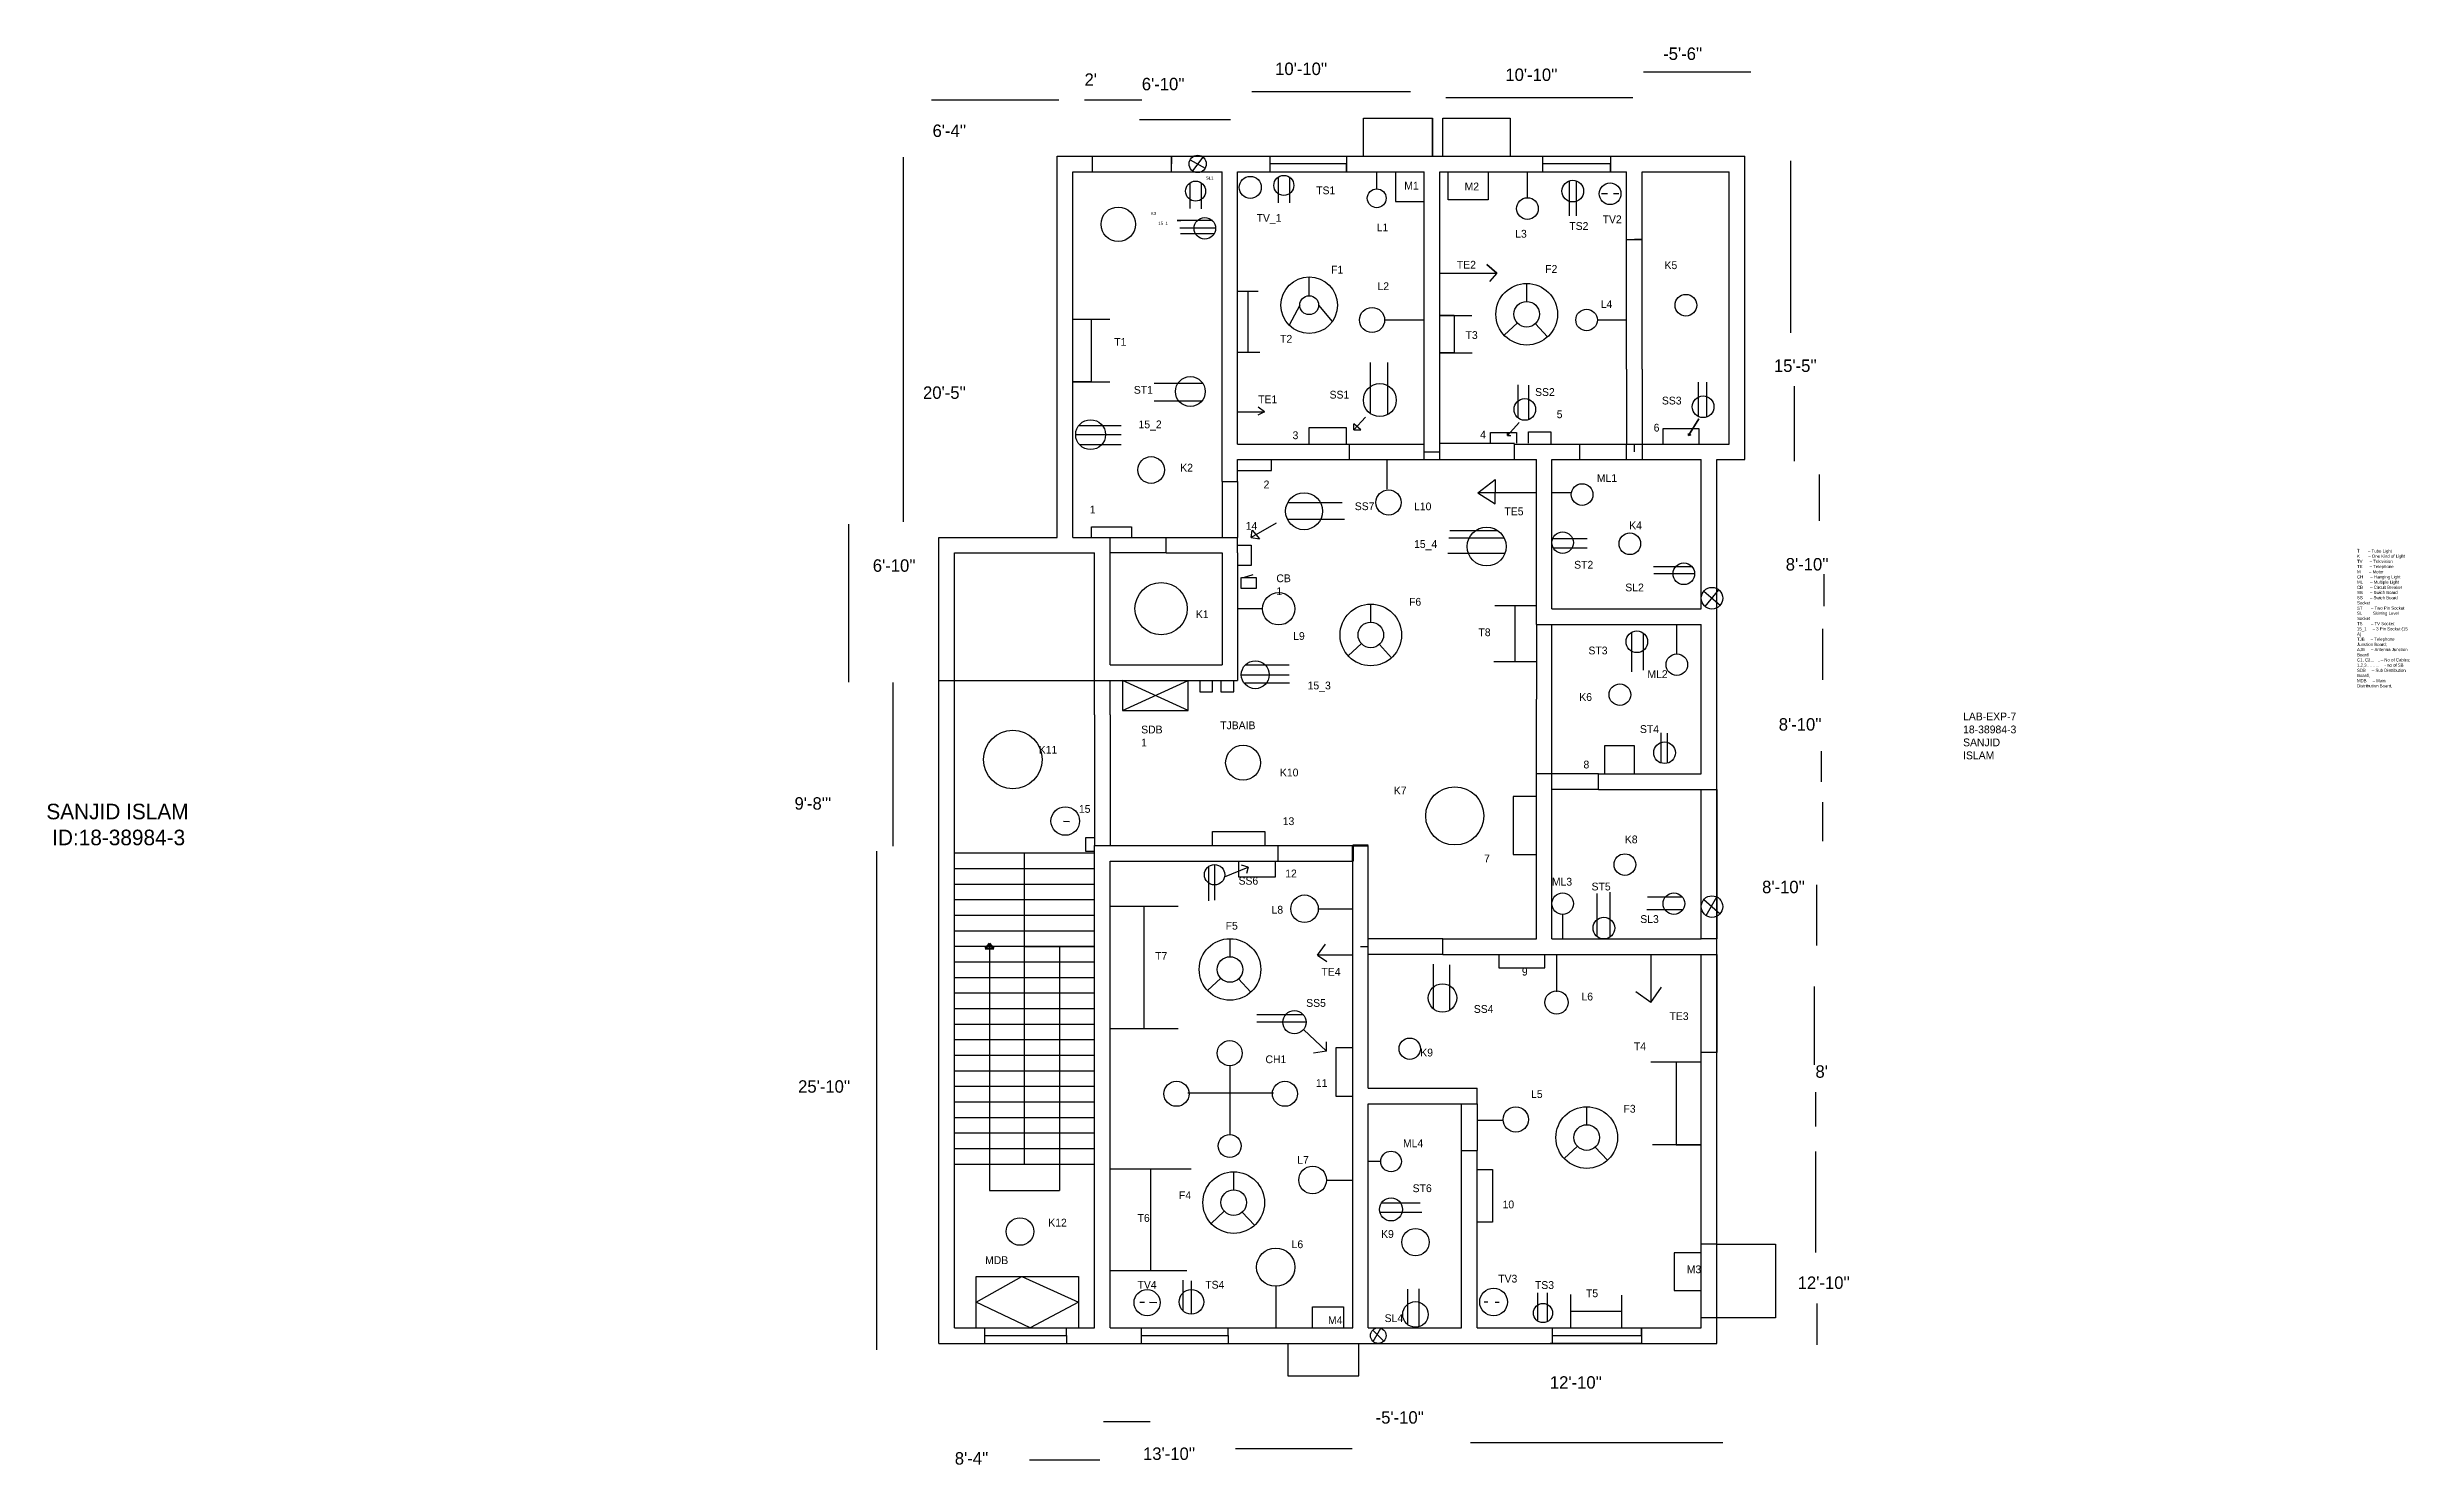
# Model space of a CAD drawing. Header units: inches. Extents: x -530 to 988, y -55 to 856.
import ezdxf

# ---------------------------------------------------------------- set-up
doc = ezdxf.new("R2010")
doc.units = ezdxf.units.IN
doc.header["$MEASUREMENT"] = 0
doc.linetypes.add('ACAD_ISO02W100', pattern=[15, 12, -3])

msp = doc.modelspace()

# ---------------------------------------------------------------- linework, layer by layer
for p, q in [((496.3, 840.5), (565.4, 840.5)), ((38.7, 822.5), (120.6, 822.5)), ((137.1, 822.5), (173.9, 822.5)), ((244.6, 827.8), (346.7, 827.8)), ((369.3, 824), (489.5, 824)), ((172.4, 809.8), (231, 809.8)), ((316.3, 786.3), (316.3, 810.7)), ((316.3, 810.7), (360.7, 810.7)), ((360.7, 810.7), (360.7, 786.3)), ((360.7, 786.3), (360.7, 810.7)), ((367.3, 786.3), (367.3, 810.7)), ((367.3, 810.7), (404.6, 810.7)), ((404.6, 810.7), (410.7, 810.7)), ((410.7, 810.7), (410.7, 786.3)), ((20.6, 785.6), (20.6, 551.3)), ((119.5, 786.3), (543.5, 786.3)), ((119.5, 541.3), (119.5, 786.3)), ((119.5, 541.3), (119.5, 776.3)), ((129.5, 776.3), (225.5, 776.3)), ((129.5, 541.3), (129.5, 776.3)), ((142.1, 786.3), (142.1, 776.3)), ((142.1, 776.3), (193.1, 776.3)), ((193.1, 776.3), (193.1, 786.3)), ((193.1, 786.3), (193.1, 781.3)), ((205, 784), (214.6, 778.5)), ((213.2, 785.7), (206.4, 776.9)), ((225.5, 577.3), (225.5, 776.3)), ((235.5, 776.3), (355.5, 776.3)), ((235.5, 601.3), (235.5, 776.3)), ((256.5, 776.3), (256.5, 786.3)), ((256.5, 786.3), (305.5, 786.3)), ((305.5, 781.3), (256.5, 781.3)), ((305.5, 786.3), (305.5, 776.3)), ((305.5, 776.3), (305.5, 781.3)), ((324.9, 765.2), (324.9, 776.3)), ((337, 776.3), (337, 757.2)), ((355.5, 591.3), (355.5, 776.3)), ((365.5, 776.3), (485.5, 776.3)), ((365.5, 591.3), (365.5, 776.3)), ((370.8, 758.2), (370.8, 776.3)), ((370.8, 776.3), (370.8, 776.3)), ((396.6, 776.3), (396.6, 758.2)), ((421.8, 759.5), (421.8, 776.3)), ((431.6, 776.3), (431.6, 786.3)), ((431.6, 786.3), (475.1, 786.3)), ((475.1, 781.3), (431.6, 781.3)), ((475.1, 786.3), (475.1, 776.3)), ((475.1, 776.3), (475.1, 781.3)), ((485.5, 649.3), (485.5, 776.3)), ((495.5, 776.3), (543.5, 776.3)), ((495.5, 649.3), (495.5, 776.3)), ((543.5, 786.3), (561.5, 786.3)), ((543.5, 776.3), (551.5, 776.3)), ((551.5, 601.3), (551.5, 776.3)), ((561.5, 591.3), (561.5, 786.3)), ((590.9, 783.2), (590.9, 672.7)), ((204.8, 769.1), (204.8, 752.7)), ((212, 769.2), (212, 752.5)), ((261.6, 772.8), (261.6, 756.3)), ((268.8, 772.9), (268.8, 756.2)), ((448.7, 770.3), (448.7, 748)), ((453, 770.4), (453, 748)), ((469.4, 762.2), (473.3, 762.2)), ((477, 762.2), (480.5, 762.2)), ((219.3, 744.9), (196.7, 744.9)), ((196.7, 744.9), (198.9, 744.9)), ((337, 757.2), (355.5, 757.2)), ((396.6, 758.2), (370.8, 758.2)), ((221.3, 739.9), (198.4, 739.9)), ((220.4, 736.4), (198.8, 736.4)), ((485.5, 732.8), (495.5, 732.8)), ((495.5, 732.8), (490.5, 732.8)), ((402, 711), (395.7, 716.6)), ((395.7, 716.6), (402, 711)), ((235.5, 699.6), (248.7, 699.6)), ((242.1, 699.6), (242.1, 660.3)), ((281.5, 696.6), (281.5, 708.7)), ((365.5, 711), (402, 711)), ((402, 711), (397.4, 705.7)), ((421.3, 693), (421.3, 704.5)), ((275.4, 690.5), (268.6, 677.7)), ((287.5, 690.5), (296.3, 680)), ((374.6, 683.8), (365.5, 683.8)), ((365.5, 683.8), (386, 683.8)), ((374.6, 683.8), (374.6, 659.8)), ((129.5, 681.5), (153.4, 681.5)), ((141.4, 681.5), (141.4, 641.3)), ((329.9, 681), (355.5, 681)), ((415.3, 679.1), (406.9, 671.2)), ((426.9, 678.6), (434.7, 670.1)), ((466.8, 681), (485.5, 681)), ((235.5, 660.3), (249.7, 660.3)), ((321, 620.7), (321, 653.7)), ((332.1, 620.2), (332.1, 653.7)), ((374.6, 659.8), (365.5, 659.8)), ((365.5, 659.8), (386.3, 659.8)), ((141.4, 641.3), (129.5, 641.3)), ((129.5, 641.3), (153.4, 641.3)), ((213.2, 640.2), (181.9, 640.2)), ((415.8, 618.1), (415.8, 639.3)), ((422.6, 617), (422.6, 639.2)), ((485.5, 649.3), (485.5, 601.3)), ((495.5, 649.3), (495.5, 591.3)), ((531.8, 618.9), (531.8, 641.1)), ((537.1, 618.6), (537.1, 641.1)), ((593.2, 638.4), (593.2, 590.3)), ((212.4, 628.8), (181.9, 628.8)), ((252.7, 621.9), (248.7, 624.9)), ((131.5, 607.3), (160.7, 607.3)), ((133.4, 613.1), (160.7, 613.1)), ((235.5, 621.9), (252.7, 621.9)), ((252.7, 621.9), (248.5, 619.9)), ((281.5, 601.3), (281.5, 611.8)), ((281.5, 611.8), (305.2, 611.8)), ((305.2, 611.8), (305.2, 601.3)), ((310.2, 610.3), (317.7, 618.5)), ((310.2, 610.3), (310.2, 614.2)), ((314.7, 610.3), (310.2, 614.2)), ((310.2, 610.3), (314.7, 610.3)), ((398.1, 601.9), (398.1, 608.7)), ((398.1, 608.7), (414.7, 608.7)), ((416.5, 615.2), (409, 606.7)), ((409, 606.7), (409, 608.7)), ((409, 608.7), (409, 606.7)), ((409, 606.7), (410, 607.8)), ((410, 607.8), (409, 606.7)), ((414.7, 608.7), (414.7, 601.9)), ((422.4, 601.9), (422.4, 609.2)), ((422.4, 609.2), (436.8, 609.2)), ((436.8, 609.2), (436.8, 601.3)), ((509.1, 601.3), (509.1, 611.2)), ((509.1, 611.2), (532, 611.2)), ((525.4, 606.8), (532, 617.4)), ((532, 617.4), (525.4, 606.8)), ((525.4, 606.8), (525.4, 608.1)), ((525.4, 606.8), (525.9, 607.5)), ((525.4, 606.8), (526.9, 607.2)), ((526.9, 607.2), (525.4, 606.8)), ((532, 611.2), (532, 601.3)), ((133.8, 600.9), (160.7, 600.9)), ((235.5, 601.3), (307.5, 601.3)), ((307.5, 591.3), (307.5, 601.3)), ((307.5, 601.3), (355.5, 601.3)), ((365.5, 601.9), (413.5, 601.9)), ((409, 606.7), (411.1, 606.7)), ((413.5, 601.3), (455.5, 601.3)), ((413.5, 591.3), (413.5, 601.3)), ((455.5, 591.3), (455.5, 601.3)), ((455.5, 601.3), (485.5, 601.3)), ((485.5, 601.3), (495.5, 601.3)), ((485.5, 591.3), (485.5, 601.3)), ((495.5, 601.3), (551.5, 601.3)), ((225.5, 577.3), (235.5, 577.3)), ((225.5, 577.3), (225.5, 541.3)), ((235.5, 591.3), (307.5, 591.3)), ((235.5, 577.3), (235.5, 591.3)), ((235.5, 584.3), (257.3, 584.3)), ((235.5, 577.3), (235.5, 541.3)), ((257.3, 584.3), (257.3, 591.3)), ((307.5, 591.3), (355.5, 591.3)), ((331.5, 591.3), (331.5, 572.2)), ((355.5, 591.3), (365.5, 591.3)), ((365.5, 591.3), (413.5, 591.3)), ((389.8, 570), (401.1, 578.5)), ((401.1, 578.5), (401.1, 570)), ((413.5, 591.3), (427.5, 591.3)), ((427.5, 485.3), (427.5, 591.3)), ((437.5, 591.3), (455.5, 591.3)), ((437.5, 495.3), (437.5, 591.3)), ((455.5, 591.3), (490.5, 591.3)), ((485.5, 591.3), (533.5, 591.3)), ((533.5, 495.3), (533.5, 591.3)), ((543.5, 591.3), (551.5, 591.3)), ((543.5, 343.3), (543.5, 591.3)), ((551.5, 591.3), (561.5, 591.3)), ((609.2, 581.7), (609.2, 551.9)), ((267.8, 563.8), (302.6, 563.8)), ((427.5, 570), (389.8, 570)), ((389.8, 570), (401.1, 562.9)), ((401.1, 562.9), (401.1, 570)), ((450, 570), (437.5, 570)), ((-14.7, 549.7), (-14.7, 448.3)), ((141.5, 541.3), (141.5, 548.1)), ((141.5, 548.1), (167.2, 548.1)), ((167.2, 548.1), (167.2, 541.3)), ((260.2, 550.5), (244.2, 541.3)), ((267.5, 553), (304.2, 553)), ((43.5, 541.3), (119.5, 541.3)), ((43.5, 23.3), (43.5, 541.3)), ((53.5, 531.3), (143.5, 531.3)), ((53.5, 33.3), (53.5, 531.3)), ((129.5, 541.3), (153.5, 541.3)), ((143.5, 427.3), (143.5, 531.3)), ((153.5, 459.3), (153.5, 541.3)), ((153.5, 541.3), (189.5, 541.3)), ((153.5, 531.3), (153.5, 541.3)), ((189.5, 531.3), (153.5, 531.3)), ((189.5, 541.3), (235.5, 541.3)), ((189.5, 531.3), (189.5, 541.3)), ((189.5, 531.3), (225.5, 531.3)), ((225.5, 531.3), (225.5, 459.3)), ((235.5, 531.3), (235.5, 541.3)), ((235.5, 536.3), (244.2, 536.3)), ((235.5, 531.3), (235.5, 449.3)), ((244.2, 541.3), (244.9, 546)), ((244.2, 541.3), (244.2, 541.3)), ((244.2, 541.3), (249.5, 540.4)), ((244.2, 536.3), (244.2, 523.3)), ((244.9, 546), (249.5, 540.4)), ((406.9, 540.8), (371.2, 540.8)), ((402.8, 545.6), (371.8, 545.6)), ((438, 540.6), (460.2, 540.6)), ((438.3, 534.5), (460.2, 534.5)), ((244.2, 523.3), (235.5, 523.3)), ((239.3, 515.4), (245.5, 517.5)), ((407.3, 531), (370.6, 531)), ((527.6, 522.4), (502.7, 522.4)), ((529.2, 517.9), (503, 517.9)), ((612.3, 517.6), (612.3, 497)), ((237.7, 508.5), (237.7, 515.4)), ((247.4, 508.5), (237.7, 508.5)), ((238, 515.4), (247.4, 515.4)), ((247.4, 515.4), (247.4, 508.5)), ((535.2, 506.7), (545.7, 497.7)), ((536.1, 496.8), (544.8, 507.6)), ((251.5, 495.4), (235.5, 495.4)), ((321.1, 486.8), (321.1, 498.4)), ((427.5, 497.3), (400.8, 497.3)), ((413.8, 461.3), (413.8, 497.3)), ((427.5, 497.3), (427.5, 497.3)), ((437.5, 495.3), (533.5, 495.3)), ((315.1, 473), (306.6, 465.1)), ((326.6, 472.5), (334.4, 463.9)), ((427.5, 485.3), (533.5, 485.3)), ((427.5, 485.3), (427.5, 437.3)), ((437.5, 437.3), (437.5, 485.3)), ((488.7, 480.3), (488.7, 454.9)), ((496.2, 479.8), (496.2, 455.9)), ((517.8, 466.4), (517.8, 485.3)), ((533.5, 389.3), (533.5, 485.3)), ((611.5, 482.5), (611.5, 449.8)), ((153.5, 459.3), (225.5, 459.3)), ((240.5, 459.4), (268.7, 459.4)), ((427.5, 461.3), (400.2, 461.3)), ((13.8, 448), (13.8, 342.9)), ((43.5, 449.3), (235.5, 449.3)), ((153.5, 427.3), (153.5, 449.3)), ((161.4, 449.3), (161.4, 430)), ((161.4, 430), (203.7, 449.3)), ((203.7, 430), (161.4, 449.3)), ((203.7, 430), (203.7, 449.3)), ((211.3, 449.3), (211.3, 442)), ((211.3, 442), (219.3, 442)), ((219.3, 442), (219.3, 449.3)), ((224.8, 449.3), (224.8, 442.1)), ((224.8, 442.1), (233.1, 442.1)), ((233.1, 442.1), (233.1, 449.3)), ((237.9, 453), (268.7, 453)), ((239.5, 447.9), (268.8, 447.9)), ((427.5, 448), (427.5, 448)), ((143.5, 427.3), (143.5, 343.3)), ((153.5, 427.3), (153.5, 343.3)), ((161.4, 430), (203.7, 430)), ((427.5, 283.3), (427.5, 437.3)), ((437.5, 389.3), (437.5, 437.3)), ((507.8, 396.3), (507.8, 415.6)), ((511.7, 396.2), (511.7, 415.5)), ((471.6, 389.3), (471.6, 407.5)), ((471.6, 407.5), (490.3, 407.5)), ((490.3, 407.5), (490.3, 389.3)), ((610.7, 384.2), (610.7, 404)), ((437.5, 389.3), (427.5, 389.3)), ((437.5, 283.3), (437.5, 389.3)), ((467.5, 389.3), (437.5, 389.3)), ((467.5, 389.3), (533.5, 389.3)), ((467.5, 379.3), (467.5, 389.3)), ((427.5, 374.8), (412.6, 374.8)), ((412.6, 374.8), (412.6, 337.4)), ((467.5, 379.3), (437.5, 379.3)), ((467.5, 379.3), (533.5, 379.3)), ((533.5, 343.3), (533.5, 379.3)), ((533.5, 379.3), (543.5, 379.3)), ((543.5, 379.3), (543.5, 283.4)), ((611.5, 371.2), (611.5, 346.1)), ((123.6, 358.9), (127.4, 358.8)), ((219.4, 343.3), (219.4, 352.3)), ((219.4, 352.3), (253, 352.3)), ((253, 352.3), (253, 343.3)), ((3.3, 339.7), (3.3, 19.1)), ((143.5, 338.3), (53.5, 338.3)), ((98.5, 138.3), (98.5, 338.3)), ((143.5, 348.2), (137.8, 348.2)), ((137.8, 348.2), (137.8, 339.7)), ((137.8, 339.7), (143.5, 339.7)), ((143.5, 348.2), (143.5, 348.2)), ((143.5, 343.3), (261.5, 343.3)), ((143.5, 333.3), (143.5, 343.3)), ((143.5, 33.3), (143.5, 338.3)), ((261.5, 333.3), (261.5, 343.3)), ((261.5, 343.3), (309.5, 343.3)), ((319.5, 283.3), (319.5, 343.3)), ((412.6, 337.4), (427.5, 337.4)), ((533.5, 283.3), (533.5, 343.3)), ((543.5, 23.3), (543.5, 343.3)), ((143.5, 328.3), (53.5, 328.3)), ((153.5, 333.3), (261.5, 333.3)), ((153.5, 33.3), (153.5, 333.3)), ((216.7, 329.7), (216.7, 307.7)), ((220.7, 331), (220.7, 308.2)), ((227.1, 323.1), (242.3, 329.3)), ((236.1, 333.3), (236.1, 323.1)), ((236.1, 323.1), (259.9, 323.1)), ((242.3, 329.3), (238, 330.6)), ((242.3, 329.3), (241.1, 325.2)), ((259.9, 323.1), (259.9, 333.3)), ((261.5, 333.3), (309.5, 333.3)), ((309.5, 33.3), (309.5, 333.3)), ((143.5, 318.3), (53.5, 318.3)), ((143.5, 308.3), (53.5, 308.3)), ((153.5, 304.2), (197.2, 304.2)), ((175.3, 304.2), (175.3, 225.6)), ((466.6, 284.7), (466.6, 312.5)), ((474.9, 284.5), (474.9, 313.2)), ((521.4, 310.1), (498.9, 310.1)), ((535.2, 308.6), (545.6, 299.3)), ((536.6, 298.2), (543.5, 310.2)), ((607.7, 279), (607.7, 317.9)), ((143.5, 298.3), (53.5, 298.3)), ((287.4, 302.6), (309.5, 302.6)), ((444.4, 298.9), (444.4, 283.3)), ((521.5, 301.9), (498.6, 301.9)), ((143.5, 288.3), (53.5, 288.3)), ((143.5, 278.3), (53.5, 278.3)), ((98.5, 278.3), (53.5, 278.3)), ((76, 278.3), (76, 121.6)), ((98.5, 278.3), (143.5, 278.3)), ((121, 278.3), (121, 121.6)), ((230.6, 271.9), (230.6, 283.4)), ((286.9, 272.7), (292, 279.9)), ((319.5, 187.3), (319.5, 283.3)), ((367.5, 283.3), (319.5, 283.3)), ((367.5, 273.3), (319.5, 273.3)), ((367.5, 283.3), (427.5, 283.3)), ((367.5, 273.3), (367.5, 283.3)), ((367.5, 273.3), (533.5, 273.3)), ((403.3, 273.3), (403.3, 264.7)), ((433, 264.7), (433, 273.3)), ((437.5, 283.3), (533.5, 283.3)), ((440.5, 273.3), (440.5, 249.3)), ((501.1, 273.3), (501.1, 242.4)), ((543.5, 283.4), (533.5, 283.4)), ((533.5, 33.3), (533.5, 273.3)), ((533.5, 273.3), (543.5, 273.3)), ((543.5, 273.3), (543.5, 210.3)), ((143.5, 268.3), (53.5, 268.3)), ((143.5, 258.3), (53.5, 258.3)), ((309.5, 272.7), (286.9, 272.7)), ((286.9, 272.7), (292.8, 268.7)), ((361.3, 238.3), (361.3, 267)), ((371.9, 237.4), (371.9, 266.5)), ((403.3, 264.7), (433, 264.7)), ((143.5, 248.3), (53.5, 248.3)), ((224.6, 258), (216.1, 250.1)), ((236.1, 257.6), (243.9, 249)), ((501.1, 242.4), (491.5, 249.2)), ((501.1, 242.4), (508, 252.2)), ((606.1, 252.6), (606.1, 202.3)), ((143.5, 238.3), (53.5, 238.3)), ((143.5, 228.3), (53.5, 228.3)), ((277.8, 234.5), (247.8, 234.5)), ((279.5, 229.7), (247.8, 229.7)), ((143.5, 218.3), (53.5, 218.3)), ((153.5, 225.6), (197.2, 225.6)), ((277.8, 225), (292.7, 211)), ((292.7, 211), (292.7, 217.2)), ((309.5, 213.3), (298.6, 213.3)), ((298.6, 213.3), (298.6, 182.1)), ((143.5, 208.3), (53.5, 208.3)), ((143.5, 198.3), (53.5, 198.3)), ((230.4, 201.8), (230.4, 162.9)), ((292.7, 211), (284.3, 209.9)), ((533.5, 204.1), (501.1, 204.1)), ((517.3, 204.1), (517.3, 150.9)), ((543.5, 210.3), (533.5, 210.3)), ((143.5, 188.3), (53.5, 188.3)), ((203.5, 184.4), (258.5, 184.4)), ((319.5, 187.3), (389.5, 187.3)), ((389.5, 177.3), (389.5, 187.3)), ((606.9, 184.7), (606.9, 162.6)), ((143.5, 178.3), (53.5, 178.3)), ((143.5, 168.3), (53.5, 168.3)), ((298.6, 182.1), (309.5, 182.1)), ((319.5, 177.3), (389.5, 177.3)), ((319.5, 33.3), (319.5, 177.3)), ((379.5, 147.3), (379.5, 177.3)), ((389.5, 177.3), (389.5, 147.3)), ((459.9, 163.9), (459.9, 175.4)), ((143.5, 158.3), (53.5, 158.3)), ((230.4, 162.9), (230.4, 157.5)), ((389.5, 166.8), (405.8, 166.8)), ((143.5, 148.3), (53.5, 148.3)), ((143.5, 138.3), (53.5, 138.3)), ((327.4, 140.2), (319.5, 140.2)), ((379.5, 147.3), (389.5, 147.3)), ((379.5, 33.3), (379.5, 147.3)), ((389.5, 33.3), (389.5, 147.3)), ((453.9, 150), (445.4, 142.1)), ((465.4, 149.5), (473.2, 141)), ((533.5, 150.9), (502.2, 150.9)), ((517.3, 150.9), (533.5, 150.9)), ((606.9, 146.6), (606.9, 81.8)), ((76, 121.6), (121, 121.6)), ((153.5, 135.5), (205.7, 135.5)), ((179.6, 135.5), (179.6, 70.1)), ((233, 122), (233, 133.6)), ((292.6, 128.3), (309.5, 128.3)), ((389.5, 135.1), (399.3, 135.1)), ((399.3, 135.1), (399.3, 101.3)), ((226.9, 108.2), (218.5, 100.3)), ((238.5, 107.7), (246.3, 99.2)), ((326.9, 107.6), (354, 107.6)), ((328, 113.6), (352.9, 113.6)), ((399.3, 101.3), (389.5, 101.3)), ((533.5, 81.5), (516.1, 81.5)), ((516.1, 81.5), (516.1, 57.2)), ((543.5, 87.1), (533.5, 87.1)), ((543.5, 87.1), (581.2, 87.1)), ((581.2, 87.1), (581.2, 39.8)), ((67.5, 33.3), (67.5, 66.2)), ((67.5, 66.2), (133.2, 66.2)), ((67.5, 49.7), (96.9, 66.2)), ((96.9, 66.2), (133.2, 49.7)), ((133.2, 66.2), (133.2, 33.3)), ((153.5, 70.1), (202.9, 70.1)), ((200.4, 44.1), (200.4, 64)), ((205.8, 42.1), (205.8, 63.5)), ((102.2, 33.3), (67.5, 49.7)), ((133.2, 49.7), (102.2, 33.3)), ((172.7, 49.7), (175.7, 49.9)), ((178.9, 49.7), (183.5, 49.5)), ((260, 60), (260, 33.3)), ((283.7, 33.3), (283.7, 46.8)), ((283.7, 46.8), (303.5, 46.8)), ((303.5, 46.8), (303.5, 33.3)), ((344.8, 35.4), (344.8, 58.1)), ((352.1, 34.1), (352.1, 58.4)), ((393.9, 50.1), (396.4, 50.1)), ((401.1, 49.9), (403.5, 49.9)), ((428.4, 37.6), (428.4, 55.7)), ((434.6, 37.3), (434.6, 55.9)), ((449.7, 33.3), (449.7, 54.8)), ((482.5, 33.3), (482.5, 54.4)), ((516.1, 57.2), (533.5, 57.2)), ((607.7, 49), (607.7, 22.3)), ((53.5, 33.3), (143.5, 33.3)), ((72.8, 33.3), (72.8, 33.3)), ((72.8, 33.3), (72.8, 28.3)), ((125.6, 28.3), (125.6, 33.3)), ((153.5, 33.3), (309.5, 33.3)), ((173.6, 33.3), (173.6, 33.3)), ((173.6, 33.3), (173.6, 28.3)), ((229.4, 28.3), (229.4, 33.3)), ((319.5, 33.3), (379.5, 33.3)), ((322.4, 31.8), (329.5, 24.8)), ((322.6, 24.5), (327.6, 33)), ((389.5, 33.3), (533.5, 33.3)), ((437.6, 33.3), (437.6, 28.3)), ((449.7, 44), (482.5, 44)), ((495, 28.3), (495, 33.3)), ((495, 33.3), (495, 23.3)), ((543.5, 39.8), (533.5, 39.8)), ((581.2, 39.8), (543.5, 39.8)), ((43.5, 23.3), (543.5, 23.3)), ((72.8, 28.3), (125.6, 28.3)), ((72.8, 28.3), (72.8, 23.3)), ((125.6, 28.3), (125.6, 23.3)), ((173.6, 28.3), (229.4, 28.3)), ((173.6, 28.3), (173.6, 23.3)), ((229.4, 28.3), (229.4, 23.3)), ((267.7, 23.3), (267.7, 2.4)), ((313.5, 2.4), (313.5, 23.3)), ((495, 23.3), (436.4, 23.3)), ((437.6, 28.3), (495, 28.3)), ((437.6, 28.3), (437.6, 23.3)), ((267.7, 2.4), (313.5, 2.4)), ((149.2, -26.9), (179.2, -26.9)), ((234.1, -44.2), (309.2, -44.2)), ((385.1, -40.4), (547.4, -40.4)), ((146.9, -51.7), (101.8, -51.7))]:
    msp.add_line(p, q)
at = {"linetype": 'ACAD_ISO02W100'}
for p, q in [((355.5, 596.3), (365.5, 596.3)), ((490.5, 596.3), (490.5, 601.3)), ((314.5, 278.3), (319.5, 278.3))]:
    msp.add_line(p, q, dxfattribs=at)
at = {"lineweight": 100}
for p, q in [((319.5, 343.3), (309.5, 343.3)), ((309.5, 343.3), (309.5, 333.3)), ((76, 280.3), (73.3, 277)), ((78.7, 277), (73.3, 277)), ((76, 278.3), (76, 280.3)), ((76, 280.3), (78.7, 277))]:
    msp.add_line(p, q, dxfattribs=at)
for centre, radius in [((209.8, 781.3), 5.55), ((208.5, 763.8), 6.44), ((243.6, 766.2), 7.07), ((265.2, 767.5), 6.44), ((324.9, 759.2), 6.06), ((421.8, 752.6), 6.95), ((450.9, 763.8), 6.95), ((474.9, 762.1), 6.95), ((158.8, 742.5), 11.1), ((214.4, 739.9), 6.94), ((281.5, 690.5), 18.2), ((421.3, 684.7), 19.8), ((281.5, 690.5), 6.06), ((321.9, 681), 8.07), ((421.3, 684.7), 8.23), ((459.8, 681), 6.95), ((523.6, 690.5), 6.95), ((205.1, 635), 9.59), ((326.9, 629.5), 10.6), ((420.1, 623.5), 6.95), ((534.7, 625.2), 6.95), ((141, 607.3), 9.59), ((179.9, 584.6), 8.58), ((278.2, 558.1), 11.9), ((332.5, 563.7), 8.07), ((456.9, 568.8), 6.95), ((395.6, 535.4), 12.5), ((444.4, 537.9), 6.95), ((487.6, 537.2), 6.95), ((522.3, 517.9), 6.95), ((186.3, 495.5), 16.8), ((261.9, 495.4), 10.4), ((540.4, 502.2), 6.95), ((321.1, 478.6), 19.8), ((321.1, 478.6), 8.23), ((492.1, 474.2), 6.95), ((246.8, 453), 8.96), ((517.8, 459.5), 6.95), ((481.2, 440.2), 6.95), ((91, 398.5), 18.8), ((509.9, 402.9), 6.95), ((239, 396.5), 11.2), ((375.1, 362.3), 18.7), ((124.7, 359), 9.19), ((484.4, 331), 6.95), ((220.7, 324.5), 6.53), ((278.5, 302.6), 8.87), ((444.4, 305.9), 6.95), ((515.9, 305.9), 6.95), ((540.4, 304), 6.95), ((470.9, 290.2), 6.95), ((230.6, 263.6), 19.8), ((230.6, 263.6), 8.23), ((367.2, 245.3), 9.15), ((440.5, 242.4), 7.44), ((272, 229.7), 7.46), ((230.4, 209.8), 8.05), ((346.1, 212.7), 6.86), ((196.2, 183.7), 8.05), ((265.9, 183.7), 8.05), ((414.3, 167.2), 8.14), ((459.9, 155.6), 19.8), ((230.4, 150.2), 7.38), ((459.9, 155.6), 8.23), ((283.7, 128.3), 8.86), ((334.1, 140.2), 6.63), ((233, 113.8), 19.8), ((233, 113.8), 8.23), ((334.1, 109.4), 7.4), ((95.6, 95.2), 8.86), ((349.8, 88.4), 8.8), ((260, 72.3), 12.3), ((177.3, 49.5), 8.4), ((205.8, 50), 7.93), ((349.8, 41.9), 8.22), ((400, 49.9), 8.9), ((431.8, 42.8), 6.17), ((325.9, 28.3), 5)]:
    msp.add_circle(centre, radius)

# ---------------------------------------------------------------- texts
for s, insert, char_height, width, attachment_point in [("-5'-6''", (509, 848), 8, 66.873, 7), ("2'", (137.1, 831.5), 8, 53.348, 7), ("6'-10''", (173.9, 828.5), 8, 55.602, 7), ("10'-10''", (259.6, 838.3), 8, 93.922, 7), ("10'-10''", (407.6, 834.5), 8, 93.922, 7), ("6'-4''", (39.4, 798.5), 8, 116.463, 7), ('SL1', (215.1, 773.2), 2, 8.084, 1), ('TS1', (286, 766.8), 5, 4.038, 1), ('M1', (342.6, 769.8), 5, 6.562, 1), ('M2', (381.4, 769.3), 5, 12.114, 1), ('K3', (179.8, 750.4), 2, 12.83, 1), ('15_1', (184.5, 744.1), 2, 12.302, 1), ('TV_1', (247.7, 749.1), 5, 2.524, 1), ('TS2', (448.7, 743.9), 5, 7.736, 1), ('TV2', (470.1, 748.2), 5, 8.226, 1), ('L1', (324.9, 743), 5, 11.609, 1), ('L3', (413.9, 738.9), 5, 14.259, 1), ('F1', (295.6, 715.8), 5, 12.114, 1), ('TE2', (376.4, 719), 5, 8.683, 1), ('F2', (433.2, 716.3), 5, 14.886, 1), ('K5', (509.9, 718.7), 5, 19.731, 1), ('L2', (325.4, 705.2), 5, 14.638, 1), ('L4', (468.9, 693.7), 5, 4.032, 1), ('T1', (156.2, 669.4), 5, 5.552, 1), ('T2', (262.8, 671.4), 5, 8.581, 1), ('T3', (382, 673.8), 5, 9.614, 1), ("15'-5''", (580.2, 647.5), 8, 108.355, 7), ("15'", (613, 654.4), 0.2, 81.647, 7), ("20'-5''", (33.3, 630.2), 8, 64.618, 7), ('ST1', (168.8, 638.6), 5, 13.124, 1), ('TE1', (248.7, 632.5), 5, 12.114, 1), ('SS1', (294.6, 635.5), 5, 10.095, 1), ('SS2', (426.7, 637.2), 5, 4.267, 1), ('5', (440.6, 622.9), 5, 14.158, 1), ('SS3', (508.2, 631.7), 5, 11.4, 1), ('15_2', (171.8, 616.4), 5, 24.733, 1), ('3', (270.8, 609.4), 5, 4.552, 1), ('4', (391.4, 609.9), 5, 3.879, 1), ('6', (502.9, 614.3), 5, 6.223, 1), ('K2', (198.6, 588.6), 5, 9.59, 1), ('2', (252.2, 577.8), 5, 2.019, 1), ('ML1', (466.4, 581.9), 5, 5.348, 1), ('1', (140.5, 561.7), 5, 5.552, 1), ('SS7', (310.8, 563.8), 5, 4.396, 1), ('L10', (348.9, 563.7), 5, 0.977, 1), ('14', (240.7, 551.2), 5, 0.176, 1), ('TE5', (407, 560.5), 5, 3.908, 1), ('K4', (487.2, 551.5), 5, 7.319, 1), ('15_4', (348.9, 539.5), 5, 9.281, 1), ('F {\\fArial|b0|i0|c0|p34;– }Fan\\PL {\\fArial|b0|i0|c0|p34;– }Light\\P{\\H10x;T       \\fArial|b0|i0|c0|p34;– \\Ftxt|c0;Tube Light\\PK       \\fArial|b0|i0|c0|p34;– \\Ftxt|c0;One Kind of Light\\PTV      \\fArial|b0|i0|c0|p34;– \\Ftxt|c0;Television\\PTE      \\fArial|b0|i0|c0|p34;– \\Ftxt|c0;Telephone\\PM       \\fArial|b0|i0|c0|p34;– \\Ftxt|c0;Motor\\PCH      \\fArial|b0|i0|c0|p34;– \\Ftxt|c0;Hanging Light\\PML      \\fArial|b0|i0|c0|p34;– \\Ftxt|c0;Multiple Light\\PCB      \\fArial|b0|i0|c0|p34;– \\Ftxt|c0;Circuit Breaker\\PSB      \\fArial|b0|i0|c0|p34;– \\Ftxt|c0;Swich Board\\PSS      \\fArial|b0|i0|c0|p34;– \\Ftxt|c0;Swich Board Socket\\PST       \\fArial|b0|i0|c0|p34;– \\Ftxt|c0;Two Pin Socket\\PSL      \\fArial|b0|i0|c0|p34;– \\Ftxt|c0;Skirting Level Socket\\PTS       \\fArial|b0|i0|c0|p34;– \\Ftxt|c0;TV Socket\\P15_1     \\fArial|b0|i0|c0|p34;– \\Ftxt|c0;3 Pin Socket (15 A)\\PTJB     \\fArial|b0|i0|c0|p34;– \\Ftxt|c0;Telephone Junction Board;\\PAJB     \\fArial|b0|i0|c0|p34;– \\Ftxt|c0;Antenna Junction Board\\PC1, C2\\fArial|b0|i0|c0|p34;…   \\Ftxt|c0;. \\fArial|b0|i0|c0|p34;– \\Ftxt|c0;No of Cables;\\P1,2,3\\fArial|b0|i0|c0|p34;………    \\Ftxt|c0;- no of SB\\PSDB     \\fArial|b0|i0|c0|p34;– \\Ftxt|c0;Sub Distribution Board,\\PMDB     \\fArial|b0|i0|c0|p34;– \\Ftxt|c0;Main Distribution Board,} ', (955, 534.2), 0.2, 31.665, 1), ("6'-10''", (1, 527.2), 8, 32.309, 1), ('CB 1', (260.4, 517.5), 5, 1.954, 1), ('ST2', (451.8, 526.2), 5, 9.57, 1), ("8'-10''", (587.8, 519.9), 8, 89.278, 7), ('F6', (345.7, 502.4), 5, 4.461, 1), ('SL2', (484.7, 511.6), 5, 10.133, 1), ('K1', (208.7, 494.4), 5, 5.445, 1), ('L9', (271.2, 480.4), 5, 2.442, 1), ('T8', (390.3, 482.8), 5, 8.029, 1), ('ST3', (461, 471.1), 5, 9.552, 1), ('ML2', (498.9, 455.9), 5, 7.164, 1), ('15_3', (280.5, 448.6), 5, 4.396, 1), ('K6', (455.1, 441.2), 5, 3.582, 1), ("8'-10''", (583.3, 417), 8, 90.804, 7), ('{\\H25x;LAB-EXP-7  18-38984-3 SANJID ISLAM} ', (701.8, 428.7), 0.2, 21.318, 1), ('SDB 1', (173.5, 420.3), 5, 11.598, 1), ('TJBAIB', (224.3, 423), 5, 9.227, 1), ('ST4', (494.1, 420.6), 5, 5.722, 1), ('K11', (107.7, 407.3), 5, 22.877, 1), ('8', (457.8, 397.8), 5, 1.54, 1), ('K10', (262.7, 392.7), 5, 3.569, 1), ('K7', (335.9, 381.1), 5, 10.706, 1), ('SANJID ISLAM\\P ID:18-38984-3', (-530.2, 343.3), 10, 210.996, 7), ("9'-8'''", (-49.3, 366.2), 8, 47.337, 7), ('15', (133.5, 369.3), 5, 2.227, 1), ('13', (264.5, 361.4), 5, 21.412, 1), ('K8', (484.4, 349.7), 5, 12.379, 1), ('7', (393.9, 337.4), 5, 7.137, 1), ('SS6', (236.1, 323.1), 5, 10.996, 1), ('12', (266.1, 327.8), 5, 9.849, 1), ('ML3', (437.5, 322.5), 5, 10.584, 1), ('ST5', (463, 319.4), 5, 11.838, 1), ("8'-10''", (572.6, 312.5), 8, 94.619, 7), ('L8', (257.3, 304.5), 5, 6.202, 1), ('F5', (227.8, 294.2), 5, 8.39, 1), ('SL3', (494.3, 298.5), 5, 16.232, 1), ('T7', (182.5, 274.8), 5, 6.931, 1), ('TE4', (289.4, 264.6), 5, 6.566, 1), ('9', (418.2, 264.7), 5, 7.436, 1), ('SS5', (279.6, 244.6), 5, 6.202, 1), ('L6', (456.5, 248.7), 5, 17.731, 1), ('SS4', (387.3, 240.7), 5, 6.864, 1), ('TE3', (513.1, 236.1), 5, 5.148, 1), ('K9', (352.9, 212.7), 5, 12.584, 1), ('T4', (490.2, 216.7), 5, 10.868, 1), ('CH1', (253.4, 208.4), 5, 6.818, 1), ("8'", (606.9, 193.9), 8, 101.487, 7), ("25'-10''", (-47, 184.3), 8, 76.64, 7), ('11', (285.8, 193.1), 5, 5.107, 1), ('L5', (424.1, 186), 5, 7.737, 1), ('F3', (483.5, 176.6), 5, 14.252, 1), ('ML4', (341.8, 154.4), 5, 6.37, 1), ('L7', (273.8, 143.7), 5, 9.883, 1), ('ST6', (348, 125.5), 5, 10.829, 1), ('T6', (171.2, 106.4), 5, 8.387, 1), ('F4', (197.8, 121), 5, 4.221, 1), ('10', (405.8, 115.1), 5, 4.479, 1), ('K12', (113.8, 103.4), 5, 5.94, 1), ('K9', (327.7, 96.1), 5, 5.733, 1), ('MDB', (73.2, 79.3), 5, 9.901, 1), ('L6', (270.2, 89.5), 5, 7.792, 1), ('TV4', (171.2, 63.5), 5, 6.094, 1), ('TS4', (214.7, 63.5), 5, 3.896, 1), ('TV3', (403, 67.4), 5, 5.973, 1), ('TS3', (426.6, 63.3), 5, 5.176, 1), ('M3', (524.2, 73.4), 5, 9.324, 1), ("12'-10''", (595.5, 58.2), 8, 125.905, 7), ('T5', (459.4, 58), 5, 8.496, 1), ('M4', (293.6, 40.7), 5, 4.569, 1), ('SL4', (330, 42), 5, 7.007, 1), ("12'-10''", (436.2, -5.9), 8, 125.905, 7), ("-5'-10''", (324.2, -28.4), 8, 54.099, 7), ("13'-10''", (174.7, -51.7), 8, 104.441, 7), ("8'-4''", (53.7, -54.7), 8, 77.392, 7)]:
    msp.add_mtext(s, dxfattribs=dict(insert=insert, char_height=char_height, width=width, attachment_point=attachment_point))

doc.saveas('drawing.dxf')
